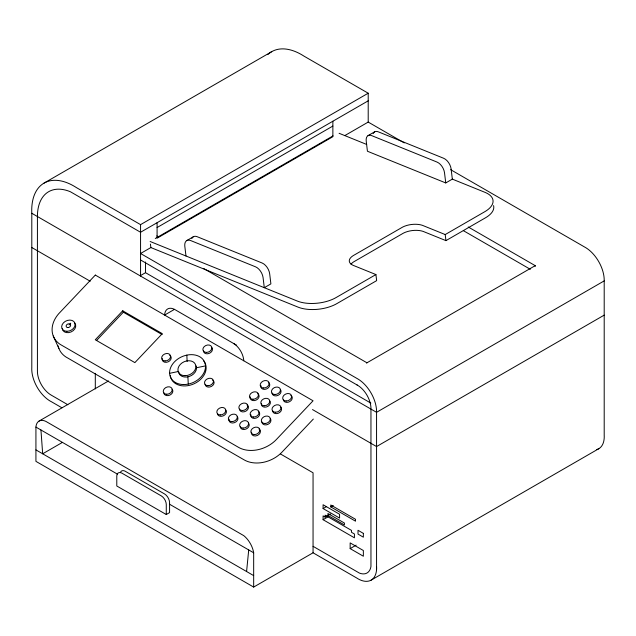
<?xml version="1.0" encoding="UTF-8"?>
<svg xmlns="http://www.w3.org/2000/svg" width="636" height="636" viewBox="0 0 636 636"><rect width="100%" height="100%" fill="white"/><g stroke="black" fill="none" stroke-linecap="round" stroke-linejoin="round"><path stroke-width="0.95" d="M246.585 571.525L248.716 549.933M69.086 324.94L70.723 323.215M122.716 310.805L95.281 339.759L134.872 362.615L162.307 333.661L122.716 310.805L123.344 312.197L162.093 334.568M96.585 340.451L123.344 312.197M313.325 419.068L282.161 451.958A27.841 21.004 -24.3 0 1 244.081 459.836L65.929 356.979A29.375 22.157 -24.3 0 1 58.146 345.897M44.067 183.096L271.715 51.667M61.883 407.779L51.596 401.841A26.283 15.177 60 0 1 31.8 367.56L31.8 213.275A59.601 34.408 60 0 1 76.336 187.556L140.564 224.635L368.204 93.214L368.204 122.08L404.281 142.909M368.204 100.83L140.564 232.259L70.413 191.754A54.147 31.267 60 0 0 37.421 216.518L37.421 370.804A19.47 11.241 60 0 0 51.596 395.346L67.877 404.75M157.084 227.545L332.867 126.063M155.279 238.508L333.033 135.889M445.741 182.937L444.524 172.809A9.341 5.398 60 0 0 437.027 162.069L371.766 135.659A9.206 5.311 60 0 0 366.217 141.113L367.433 151.241L445.741 182.937L452.339 179.121L485.014 192.35A27.96 13.579 -6.9 0 1 484.791 211.701L445.208 234.557L422.368 225.311A15.089 7.33 -6.9 0 0 402.675 227.068L353.195 255.64A14.541 7.06 -6.9 0 0 353.083 265.315L375.924 274.561L376.655 280.635L337.064 303.491A27.571 13.388 -6.9 0 1 297.696 306.989L150.859 247.563L140.564 253.502L357.019 378.476A26.768 15.455 60 0 1 376.56 412.319L376.56 569.649M344.776 135.611L368.204 122.08M367.966 135.675L374.564 131.867M186.642 240.639L193.241 236.831M140.564 275.547L145.517 272.685L370.844 403.105M174.495 309.358L164.597 315.074A14.851 8.578 60 0 1 174.495 309.358L236.648 345.245M39.05 421.072L108.533 380.956M62.392 442.41L42.676 453.794L40.943 429.976M375.924 274.561L336.333 297.417A27.571 13.388 -6.9 0 1 296.964 300.915L150.128 241.489M351.032 264.202A14.541 7.06 -6.9 0 1 353.926 261.714L403.407 233.142A15.089 7.33 -6.9 0 1 423.099 231.385L445.939 240.631L485.522 217.774A27.96 13.579 -6.9 0 0 493.584 205.611M366.503 363.061L535.21 265.657L468.223 226.98M166.274 514.516L166.274 504.475A7.099 4.094 60 0 0 161.329 495.905L121.738 473.049A7.521 4.341 60 0 0 116.786 475.903L116.786 485.991L166.274 514.516L169.574 512.616L169.574 502.575A7.099 4.094 60 0 0 164.629 493.997L125.038 471.141A7.521 4.341 60 0 0 120.554 472.143M450.662 169.685L584.659 247.046A26.768 15.455 60 0 1 604.2 280.889L376.56 412.319L31.8 213.275M604.2 315.13L376.56 446.559L312.499 409.568M323.088 508.554L339.584 518.078L339.584 514.27L323.088 504.745L323.088 508.554L326.387 506.646M330.768 506.9L355.508 521.178L355.508 519.278L330.768 504.992L330.768 506.9L333.24 505.469M325.123 517.076L325.123 515.168L351.517 530.408L351.517 532.316L354.427 533.994L354.427 537.81L323.088 519.707L323.088 515.899L325.123 517.076L327.596 515.645M327.93 515.43L344.426 524.954L344.426 523.046L327.93 513.522L327.93 515.43L330.402 513.999M323.088 519.707L328.033 516.853M253.669 587.076L253.669 552.795A17.792 10.271 60 0 0 243.771 535.647L45.824 421.366A15.288 8.825 60 0 0 35.926 427.082L35.926 461.362L253.669 587.076L313.055 552.795L356.764 578.029A26.251 15.161 60 0 0 376.56 566.604M350.158 548.614L363.355 556.23L363.355 550.514L350.158 542.898L350.158 548.614L356.144 545.155M371.17 580.119L598.81 448.69M169.597 373.316L178.573 371.456A9.333 7.036 -24.3 0 0 189.067 376.536A9.333 7.036 -24.3 0 0 196.126 365.931M196.524 367.743L205.5 365.883M339.099 133.29L366.678 144.452M368.204 93.214L303.976 56.127A59.601 34.408 60 0 0 267.828 54.593M463.342 230.637L529.605 268.893A7.871 4.539 60 0 0 530.337 269.267M156.814 235.924L158.531 236.918M203.774 268.583L366.956 362.798M140.564 259.981L357.472 385.209M31.8 247.515L90.209 281.231M280.476 453.985L313.055 472.794L313.055 552.795M313.055 546.316L359.404 573.084A19.716 11.384 60 0 0 370.955 566.414L370.955 409.075A19.072 11.011 60 0 0 357.019 384.947M35.926 427.082L117.525 474.194M169.574 504.245L253.669 552.795M35.926 449.898L253.669 575.612M53.241 335.967L58.925 348.528M452.339 179.121L451.123 169.001A9.341 5.398 60 0 0 443.626 158.261L378.364 131.851A9.206 5.311 60 0 0 373.173 133.576M445.208 234.557L445.939 240.631M185.982 255.998L184.766 245.878A9.826 5.668 60 0 1 190.315 240.416L255.569 266.834A9.405 5.43 60 0 1 263.073 277.574L264.29 287.695L270.888 283.887L269.672 273.766A9.405 5.43 60 0 0 262.167 263.026L196.914 236.608A9.826 5.668 60 0 0 191.849 238.492M150.446 244.089L150.859 247.563M186.833 355.111L187.143 361.447M187.898 376.846L188.256 384.088M604.2 280.889L604.2 435.175A26.251 15.161 60 0 1 596.814 449.533M332.867 121.23L332.867 136.7L157.084 238.19L157.084 222.719M145.517 261.984L145.517 272.685M140.564 224.635L140.564 276.064M95.305 373.34L95.305 388.906M535.21 265.657A7.871 4.539 60 0 1 535.17 266.476M233.881 343.647A14.867 8.586 60 0 1 243.779 360.787M247.014 404.965A4.667 3.522 -24.3 0 1 245.854 411.174A4.667 3.522 -24.3 0 1 239.478 409.107M258.288 411.468A4.667 3.522 -24.3 0 1 256.57 417.947A4.667 3.522 -24.3 0 1 250.854 414.648M270.26 418.552A4.667 3.522 -24.3 0 1 267.796 424.427A4.667 3.522 -24.3 0 1 261.968 422.097M237.268 416.644A4.667 3.522 -24.3 0 1 234.231 422.733A4.667 3.522 -24.3 0 1 229.095 419.219M248.541 423.155A4.667 3.522 -24.3 0 1 246.076 429.03A4.667 3.522 -24.3 0 1 240.249 426.692M259.011 429.03A4.667 3.522 -24.3 0 1 257.294 435.509A4.667 3.522 -24.3 0 1 251.586 432.21M257.683 393.7A4.667 3.522 -24.3 0 1 255.966 400.179A4.667 3.522 -24.3 0 1 250.258 396.88M269.704 400.815A4.667 3.522 -24.3 0 1 266.667 406.897A4.667 3.522 -24.3 0 1 261.523 403.383M280.921 407.294A4.667 3.522 -24.3 0 1 278.457 413.162A4.667 3.522 -24.3 0 1 272.637 410.832M268.352 382.443A4.667 3.522 -24.3 0 1 266.635 388.914A4.667 3.522 -24.3 0 1 260.927 385.615M280.373 389.55A4.667 3.522 -24.3 0 1 277.908 395.425A4.667 3.522 -24.3 0 1 272.081 393.096M74.714 323.16A6.996 5.279 -24.3 0 1 71.017 331.968A6.996 5.279 -24.3 0 1 62.28 328.478M225.724 409.982A4.667 3.522 -24.3 0 1 223.26 415.857A4.667 3.522 -24.3 0 1 217.44 413.527M290.843 395.425A4.667 3.522 -24.3 0 1 289.674 401.634A4.667 3.522 -24.3 0 1 283.306 399.575M169.78 355.397A4.667 3.522 -24.3 0 1 168.063 361.876A4.667 3.522 -24.3 0 1 162.355 358.577M203.369 360.533A18.667 14.079 -24.3 0 1 194.067 383.778A18.667 14.079 -24.3 0 1 170.313 375.645M211.788 347.463A4.667 3.522 -24.3 0 1 209.324 353.338A4.667 3.522 -24.3 0 1 203.504 351.008M212.67 380.161A4.667 3.522 -24.3 0 1 211.502 386.37A4.667 3.522 -24.3 0 1 205.134 384.303M172.165 389.296A4.667 3.522 -24.3 0 1 169.701 395.171A4.667 3.522 -24.3 0 1 163.881 392.833M95.321 275.078L58.743 313.683A29.375 22.157 -24.3 0 0 60.245 344.418L238.405 447.275A27.841 21.004 -24.3 0 0 276.485 439.397L313.063 400.783L95.321 275.078M363.355 533.373L358.012 530.289L358.012 534.097L363.355 537.182L363.355 533.373M66.899 331.292A6.996 5.279 -24.3 0 0 74.817 322.937A6.996 5.279 -24.3 0 0 63.433 322.834A6.996 5.279 -24.3 0 0 66.899 331.292M67.885 327.556A2.329 1.757 -24.3 0 0 70.524 324.773A2.329 1.757 -24.3 0 0 66.732 324.734A2.329 1.757 -24.3 0 0 67.885 327.556M274.951 394.511A4.667 3.522 -24.3 0 0 280.23 388.938A4.667 3.522 -24.3 0 0 272.645 388.866A4.667 3.522 -24.3 0 0 274.951 394.511M263.686 388A4.667 3.522 -24.3 0 0 268.964 382.427A4.667 3.522 -24.3 0 0 261.372 382.355A4.667 3.522 -24.3 0 0 263.686 388M253.017 399.265A4.667 3.522 -24.3 0 0 258.296 393.692A4.667 3.522 -24.3 0 0 250.703 393.62A4.667 3.522 -24.3 0 0 253.017 399.265M264.282 405.768A4.667 3.522 -24.3 0 0 269.561 400.195A4.667 3.522 -24.3 0 0 261.976 400.124A4.667 3.522 -24.3 0 0 264.282 405.768M286.176 400.99A4.667 3.522 -24.3 0 0 291.455 395.417A4.667 3.522 -24.3 0 0 283.863 395.346A4.667 3.522 -24.3 0 0 286.176 400.99M275.507 412.247A4.667 3.522 -24.3 0 0 280.786 406.674A4.667 3.522 -24.3 0 0 273.194 406.603A4.667 3.522 -24.3 0 0 275.507 412.247M242.348 410.522A4.667 3.522 -24.3 0 0 247.627 404.949A4.667 3.522 -24.3 0 0 240.034 404.886A4.667 3.522 -24.3 0 0 242.348 410.522M253.613 417.033A4.667 3.522 -24.3 0 0 258.892 411.46A4.667 3.522 -24.3 0 0 251.307 411.389A4.667 3.522 -24.3 0 0 253.613 417.033M220.302 414.942A4.667 3.522 -24.3 0 0 225.581 409.369A4.667 3.522 -24.3 0 0 217.997 409.298A4.667 3.522 -24.3 0 0 220.302 414.942M231.854 421.604A4.667 3.522 -24.3 0 0 237.133 416.031A4.667 3.522 -24.3 0 0 229.54 415.96A4.667 3.522 -24.3 0 0 231.854 421.604M243.119 428.108A4.667 3.522 -24.3 0 0 248.398 422.535A4.667 3.522 -24.3 0 0 240.813 422.471A4.667 3.522 -24.3 0 0 243.119 428.108M264.838 423.512A4.667 3.522 -24.3 0 0 270.117 417.939A4.667 3.522 -24.3 0 0 262.525 417.868A4.667 3.522 -24.3 0 0 264.838 423.512M254.344 434.587A4.667 3.522 -24.3 0 0 259.623 429.014A4.667 3.522 -24.3 0 0 252.031 428.95A4.667 3.522 -24.3 0 0 254.344 434.587M165.114 360.954A4.667 3.522 -24.3 0 0 170.392 355.381A4.667 3.522 -24.3 0 0 162.8 355.317A4.667 3.522 -24.3 0 0 165.114 360.954M183.589 384.557A18.667 14.079 -24.3 0 0 204.705 362.266A18.667 14.079 -24.3 0 0 174.351 361.979A18.667 14.079 -24.3 0 0 183.589 384.557M184.933 375.685A9.333 7.036 -24.3 0 0 195.491 364.539A9.333 7.036 -24.3 0 0 180.314 364.396A9.333 7.036 -24.3 0 0 184.933 375.685M206.366 352.424A4.667 3.522 -24.3 0 0 211.645 346.851A4.667 3.522 -24.3 0 0 204.061 346.779A4.667 3.522 -24.3 0 0 206.366 352.424M208.004 385.718A4.667 3.522 -24.3 0 0 213.283 380.145A4.667 3.522 -24.3 0 0 205.69 380.074A4.667 3.522 -24.3 0 0 208.004 385.718M166.743 394.256A4.667 3.522 -24.3 0 0 172.022 388.683A4.667 3.522 -24.3 0 0 164.438 388.612A4.667 3.522 -24.3 0 0 166.743 394.256"/></g></svg>
